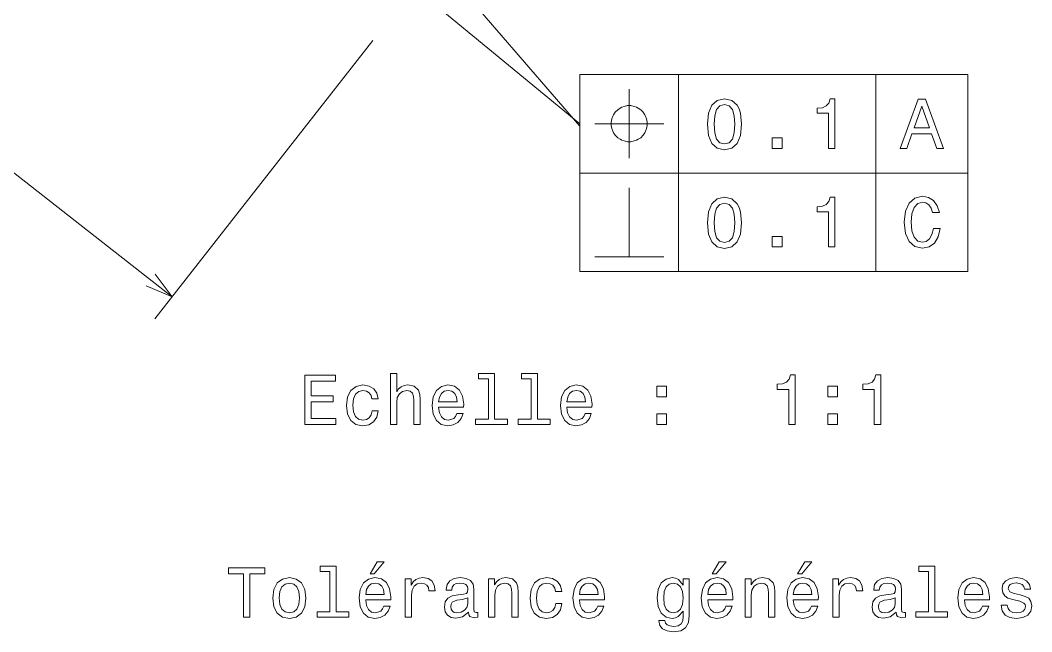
# Model space of a CAD drawing. Extents: x 0 to 420, y 0 to 297.
# Drawn here: x 205.4 to 277.2, y 70.4 to 113.9 of the extents above; entities that cross this region are included whole.
import ezdxf

# ---------------------------------------------------------------- set-up
doc = ezdxf.new("R2010")
doc.units = 0

msp = doc.modelspace()

# ---------------------------------------------------------------- linework, layer by layer
at = {"color": 7, "lineweight": 13, "ltscale": 0.388715}
msp.add_line((234.997208, 118.122391), (245.149948, 106.346092), dxfattribs=at)
at = {"color": 7, "lineweight": 13}
for p, q in [((230.440628, 112.435181), (214.960892, 92.665291)), ((216.193893, 94.240005), (194.845505, 110.955688)), ((245.149948, 110.026756), (272.694031, 110.026756)), ((245.149948, 103.026756), (272.694031, 103.026756)), ((245.149948, 96.026756), (272.694031, 96.026756))]:
    msp.add_line(p, q, dxfattribs=at)
at = {"color": 7, "lineweight": 13, "ltscale": 0.175}
for p, q in [((245.149948, 110.026756), (245.149948, 103.026756)), ((252.149948, 110.026756), (252.149948, 103.026756)), ((266.15802, 110.026756), (266.15802, 103.026756)), ((272.694031, 110.026756), (272.694031, 103.026756)), ((245.149948, 103.026756), (245.149948, 96.026756)), ((252.149948, 103.026756), (252.149948, 96.026756)), ((266.15802, 103.026756), (266.15802, 96.026756)), ((272.694031, 103.026756), (272.694031, 96.026756))]:
    msp.add_line(p, q, dxfattribs=at)
at = {"color": 7, "lineweight": 13}
for points in [[(206.354095, 138.445526), (245.149948, 106.526756)], [(248.649948, 104.076759), (248.649948, 106.526756), (248.649948, 108.976753)], [(246.199951, 106.526756), (248.649948, 106.526756), (251.099945, 106.526756)], [(248.649948, 97.076759), (248.649948, 99.526756), (248.649948, 101.976753)], [(246.199951, 97.076759), (248.649948, 97.076759), (251.099945, 97.076759)], [(214.353714, 95.023422), (216.193893, 94.240005), (214.991959, 95.838554)]]:
    msp.add_lwpolyline(points, dxfattribs=at)
for points in [[(249.933289, 106.526756), (249.933289, 106.643425), (249.874954, 106.876755), (249.81662, 107.051758), (249.758286, 107.168427), (249.641617, 107.343422), (249.466614, 107.518425), (249.291611, 107.635086), (249.174942, 107.69342), (248.999954, 107.751755), (248.766617, 107.810089), (248.649948, 107.810089), (248.533279, 107.810089), (248.299942, 107.751755), (248.124954, 107.69342), (248.008286, 107.635086), (247.833282, 107.518425), (247.658279, 107.343422), (247.541611, 107.168427), (247.483276, 107.051758), (247.424942, 106.876755), (247.366608, 106.643425), (247.366608, 106.526756), (247.366608, 106.410088), (247.424942, 106.176758), (247.483276, 106.001755), (247.541611, 105.885086), (247.658279, 105.710091), (247.833282, 105.535088), (248.008286, 105.418427), (248.124954, 105.360092), (248.299942, 105.301758), (248.533279, 105.243423), (248.649948, 105.243423), (248.766617, 105.243423), (248.999954, 105.301758), (249.174942, 105.360092), (249.291611, 105.418427), (249.466614, 105.535088), (249.641617, 105.710091), (249.758286, 105.885086), (249.81662, 106.001755), (249.874954, 106.176758), (249.933289, 106.410088)], [(225.608887, 85.17012), (227.827896, 85.17012), (227.827896, 85.59375), (226.072861, 85.59375), (226.072861, 86.778908), (227.636261, 86.778908), (227.636261, 87.197495), (226.072861, 87.197495), (226.072861, 88.24649), (227.787552, 88.24649), (227.787552, 88.67012), (225.608887, 88.67012)], [(231.69606, 85.17012), (232.139862, 85.17012), (232.139862, 86.733521), (232.185257, 87.091591), (232.331497, 87.353836), (232.558456, 87.515221), (232.861038, 87.575737), (233.103119, 87.525307), (233.25441, 87.389137), (233.330063, 87.162193), (233.355286, 86.859604), (233.355286, 85.17012), (233.799088, 85.17012), (233.799088, 86.950378), (233.778915, 87.308449), (233.688126, 87.605995), (233.390579, 87.878334), (232.926605, 87.974152), (232.674438, 87.93885), (232.457581, 87.843033), (232.276031, 87.691734), (232.139862, 87.484962), (232.139862, 88.791161), (231.69606, 88.791161)], [(238.650665, 88.417961), (238.650665, 85.54332), (237.737839, 85.54332), (237.737839, 85.17012), (240.002258, 85.17012), (240.002258, 85.54332), (239.094467, 85.54332), (239.094467, 88.791161), (237.954697, 88.791161), (237.954697, 88.417961)], [(241.686691, 88.417961), (241.686691, 85.54332), (240.773865, 85.54332), (240.773865, 85.17012), (243.038269, 85.17012), (243.038284, 85.54332), (242.130493, 85.54332), (242.130493, 88.791161), (240.990723, 88.791161), (240.990723, 88.417961)], [(259.97345, 85.17012), (260.432373, 85.17012), (260.432373, 88.695335), (260.089417, 88.695335), (259.998657, 88.387695), (259.817108, 88.180923), (259.539703, 88.059891), (259.156433, 88.019539), (259.156433, 87.661476), (259.97345, 87.661476)], [(266.045471, 85.17012), (266.504395, 85.17012), (266.504425, 88.695335), (266.161469, 88.695335), (266.070709, 88.387695), (265.88913, 88.180923), (265.611755, 88.059891), (265.228485, 88.019539), (265.228485, 87.661476), (266.045471, 87.661476)], [(230.384811, 86.980637), (230.823578, 86.980637), (230.732803, 87.384094), (230.515945, 87.70182), (230.17804, 87.898506), (229.739288, 87.974152), (229.255142, 87.873291), (228.886978, 87.590866), (228.654999, 87.131935), (228.574295, 86.516663), (228.649948, 85.906433), (228.876892, 85.452538), (229.234955, 85.17012), (229.724152, 85.074295), (230.157867, 85.149948), (230.495773, 85.361763), (230.727753, 85.694618), (230.828629, 86.13842), (230.404999, 86.13842), (230.329346, 85.856003), (230.188126, 85.64418), (229.986404, 85.513062), (229.739288, 85.472717), (229.431656, 85.538277), (229.209747, 85.740005), (229.073578, 86.067818), (229.028183, 86.531792), (229.073578, 86.98568), (229.214783, 87.313492), (229.441742, 87.515221), (229.739288, 87.585823), (230.001526, 87.540436), (230.198227, 87.424446), (230.329346, 87.232803)], [(235.120407, 86.395622), (236.89563, 86.395622), (236.900665, 86.602394), (236.819977, 87.182365), (236.598068, 87.616089), (236.245056, 87.878334), (235.776031, 87.974152), (235.317093, 87.873291), (234.964066, 87.590866), (234.737122, 87.131935), (234.656433, 86.526749), (234.732086, 85.906433), (234.95903, 85.452538), (235.307007, 85.17012), (235.760895, 85.074295), (236.154266, 85.139862), (236.477036, 85.311333), (236.714066, 85.583664), (236.850235, 85.946777), (236.411484, 85.946777), (236.320694, 85.745049), (236.189575, 85.59375), (235.816376, 85.47271), (235.528915, 85.528191), (235.312057, 85.704704), (235.170837, 85.992165), (235.120407, 86.380493)], [(244.228485, 86.395622), (246.003693, 86.395622), (246.008743, 86.602394), (245.928055, 87.182365), (245.706146, 87.616081), (245.353119, 87.878334), (244.884094, 87.974152), (244.425171, 87.873291), (244.072144, 87.590866), (243.8452, 87.131935), (243.764496, 86.526749), (243.840149, 85.906433), (244.067093, 85.452538), (244.415085, 85.17012), (244.868973, 85.074295), (245.262344, 85.139862), (245.585114, 85.311333), (245.822144, 85.583664), (245.958313, 85.946777), (245.519547, 85.946777), (245.428772, 85.745049), (245.297638, 85.59375), (244.924438, 85.47271), (244.636978, 85.528191), (244.42012, 85.704704), (244.278915, 85.992165), (244.228485, 86.380493)], [(250.60817, 87.126892), (251.304123, 87.126892), (251.304123, 87.878334), (250.60817, 87.878334)], [(262.752258, 87.126892), (263.448212, 87.126892), (263.448212, 87.878334), (262.752258, 87.878334)], [(235.120407, 86.768822), (235.175888, 87.116806), (235.312057, 87.374008), (235.518829, 87.53035), (235.791153, 87.585823), (236.058456, 87.53035), (236.265228, 87.374008), (236.391296, 87.116806), (236.436691, 86.768822)], [(244.228485, 86.768822), (244.283951, 87.116806), (244.42012, 87.374008), (244.626892, 87.53035), (244.899231, 87.585823), (245.166519, 87.53035), (245.373291, 87.374008), (245.499374, 87.116806), (245.544769, 86.768822)], [(250.608154, 85.17012), (251.304123, 85.17012), (251.304123, 85.921562), (250.60817, 85.921562)], [(262.752258, 85.17012), (263.448212, 85.17012), (263.448212, 85.921562), (262.752258, 85.921562)], [(230.247818, 74.567902), (230.54538, 74.567902), (231.246384, 75.425247), (230.752151, 75.425247)], [(254.536011, 74.567902), (254.833557, 74.567902), (255.534561, 75.425247), (255.040329, 75.425247)], [(260.608063, 74.567902), (260.905609, 74.567902), (261.606598, 75.425247), (261.112366, 75.425247)], [(221.255753, 71.491531), (221.719727, 71.491531), (221.719727, 74.567902), (222.778809, 74.567902), (222.778809, 74.991531), (220.191635, 74.991531), (220.191635, 74.567902), (221.255753, 74.567902)], [(227.398407, 74.739372), (227.398407, 71.864731), (226.48558, 71.864731), (226.48558, 71.491531), (228.749985, 71.491531), (228.749985, 71.864731), (227.842209, 71.864731), (227.842209, 75.112572), (226.702438, 75.112572), (226.702438, 74.739372)], [(269.90271, 74.739372), (269.90271, 71.864731), (268.989899, 71.864731), (268.989899, 71.491531), (271.254303, 71.491531), (271.254303, 71.864731), (270.346527, 71.864731), (270.346527, 75.112572), (269.206757, 75.112572), (269.206757, 74.739372)], [(223.348694, 72.843117), (223.429382, 72.227844), (223.661377, 71.773949), (224.029526, 71.491531), (224.523758, 71.395714), (225.012955, 71.491531), (225.381104, 71.768906), (225.613098, 72.222801), (225.698837, 72.843117), (225.613098, 73.458389), (225.381104, 73.91732), (225.012955, 74.194702), (224.523758, 74.295563), (224.029526, 74.194702), (223.661377, 73.912277), (223.429382, 73.458389)], [(229.940186, 72.717033), (231.715408, 72.717033), (231.720444, 72.923805), (231.639755, 73.503777), (231.417847, 73.9375), (231.064835, 74.199745), (230.59581, 74.295563), (230.136871, 74.194702), (229.783844, 73.912277), (229.5569, 73.453346), (229.476212, 72.84816), (229.551865, 72.227844), (229.778809, 71.773949), (230.126785, 71.491531), (230.580673, 71.395714), (230.974045, 71.461273), (231.296814, 71.632744), (231.533844, 71.905075), (231.670013, 72.268188), (231.231262, 72.268188), (231.140472, 72.06646), (231.009354, 71.915161), (230.636154, 71.794128), (230.348694, 71.849602), (230.131836, 72.026115), (229.990616, 72.313576), (229.940186, 72.701904)], [(232.754303, 71.491531), (233.19812, 71.491531), (233.19812, 73.039803), (233.2435, 73.413002), (233.379669, 73.68029), (233.601578, 73.841675), (233.899124, 73.897148), (234.121017, 73.861847), (234.287445, 73.760986), (234.388321, 73.589516), (234.423615, 73.357529), (234.872467, 73.357529), (234.811951, 73.766029), (234.645523, 74.058533), (234.368149, 74.235046), (233.989899, 74.295563), (233.732697, 74.255219), (233.510788, 74.154358), (233.314102, 73.982887), (233.157761, 73.7509), (233.157761, 74.199745), (232.754303, 74.199745)], [(237.232697, 71.844559), (237.232697, 71.82943), (237.257904, 71.657959), (237.333557, 71.536919), (237.651276, 71.441101), (237.898407, 71.481445), (237.898407, 71.824387), (237.792496, 71.809258), (237.651276, 71.874817), (237.626068, 72.076546), (237.626068, 73.478561), (237.565552, 73.836632), (237.389038, 74.088791), (237.08139, 74.240089), (236.647675, 74.295563), (236.224045, 74.235046), (235.911377, 74.063576), (235.714691, 73.796288), (235.649124, 73.44326), (235.649124, 73.413002), (236.047531, 73.413002), (236.08284, 73.624817), (236.193787, 73.776115), (236.375351, 73.86689), (236.632553, 73.902191), (236.879669, 73.876976), (237.056183, 73.801331), (237.162094, 73.670204), (237.197388, 73.488647), (237.177216, 73.276833), (237.096527, 73.170929), (236.894806, 73.120491), (236.516556, 73.080147), (236.08284, 72.989372), (235.775208, 72.827988), (235.593643, 72.575829), (235.538177, 72.202629), (235.588608, 71.869774), (235.744949, 71.622658), (235.997101, 71.466316), (236.345093, 71.410843), (236.814102, 71.516747)], [(238.659927, 71.491531), (239.103729, 71.491531), (239.103729, 73.054932), (239.149124, 73.413002), (239.29538, 73.675247), (239.522324, 73.836632), (239.824921, 73.897148), (240.066986, 73.846718), (240.218292, 73.710548), (240.29393, 73.483604), (240.319153, 73.181015), (240.319153, 71.491531), (240.762955, 71.491531), (240.762955, 73.27179), (240.742783, 73.62986), (240.652008, 73.927414), (240.354462, 74.199745), (239.890472, 74.295563), (239.63327, 74.260262), (239.416412, 74.164444), (239.229813, 74.003059), (239.083557, 73.786201), (239.083557, 74.199745), (238.659927, 74.199745)], [(243.420731, 73.302048), (243.859497, 73.302048), (243.768723, 73.705505), (243.551865, 74.023232), (243.213959, 74.219917), (242.775208, 74.295563), (242.291046, 74.194702), (241.922897, 73.912277), (241.690918, 73.453346), (241.610214, 72.838074), (241.685867, 72.227844), (241.912811, 71.773949), (242.270874, 71.491531), (242.760071, 71.395714), (243.193787, 71.471359), (243.531693, 71.683174), (243.763672, 72.016029), (243.864532, 72.459831), (243.440918, 72.459831), (243.365265, 72.177414), (243.224045, 71.965591), (243.022324, 71.834473), (242.775208, 71.794128), (242.46756, 71.859688), (242.245667, 72.061417), (242.109497, 72.389229), (242.064102, 72.853203), (242.109497, 73.307091), (242.250702, 73.634903), (242.477661, 73.836632), (242.775208, 73.907234), (243.037445, 73.861847), (243.234131, 73.745857), (243.365265, 73.554214)], [(245.1203, 72.717033), (246.895523, 72.717033), (246.900558, 72.923805), (246.81987, 73.503777), (246.597961, 73.9375), (246.244949, 74.199745), (245.775925, 74.295563), (245.316986, 74.194702), (244.963959, 73.912277), (244.737015, 73.453346), (244.656326, 72.84816), (244.731979, 72.227844), (244.958923, 71.773949), (245.3069, 71.491531), (245.760788, 71.395714), (246.15416, 71.461273), (246.476929, 71.632744), (246.713959, 71.905075), (246.850128, 72.268188), (246.411377, 72.268188), (246.320587, 72.06646), (246.189468, 71.915161), (245.816269, 71.794128), (245.528809, 71.849602), (245.311951, 72.026115), (245.170731, 72.313576), (245.1203, 72.701904)], [(252.912094, 71.612572), (252.912094, 74.199745), (252.488464, 74.199745), (252.488464, 73.760986), (252.140472, 74.159401), (251.928665, 74.260262), (251.69162, 74.295563), (251.262955, 74.194702), (250.930099, 73.912277), (250.713242, 73.458389), (250.637589, 72.84816), (250.713242, 72.232887), (250.930099, 71.778992), (251.262955, 71.491531), (251.69162, 71.395714), (251.933701, 71.431015), (252.135437, 71.52179), (252.488464, 71.905075), (252.488464, 71.52179), (252.44812, 71.2192), (252.337158, 71.002335), (252.125336, 70.876259), (251.807617, 70.830872), (251.530243, 70.86113), (251.333557, 70.936775), (251.21756, 71.067902), (251.182266, 71.244415), (250.753586, 71.244415), (250.753586, 71.224243), (250.819153, 70.901474), (251.020874, 70.659401), (251.343643, 70.503059), (251.78241, 70.447586), (252.3069, 70.523232), (252.654877, 70.735046), (252.851563, 71.103203)], [(254.228363, 72.717033), (256.003601, 72.717033), (256.008636, 72.923805), (255.927933, 73.503777), (255.706039, 73.9375), (255.353012, 74.199745), (254.883987, 74.295563), (254.425049, 74.194702), (254.072021, 73.912277), (253.845093, 73.453346), (253.764389, 72.84816), (253.840042, 72.227844), (254.066986, 71.773949), (254.414978, 71.491531), (254.868866, 71.395714), (255.262238, 71.461273), (255.584991, 71.632744), (255.822021, 71.905075), (255.958191, 72.268188), (255.51944, 72.268188), (255.42865, 72.06646), (255.297531, 71.915161), (254.924332, 71.794128), (254.636871, 71.849602), (254.420013, 72.026115), (254.278809, 72.313576), (254.228363, 72.701904)], [(256.876068, 71.491531), (257.319855, 71.491531), (257.319855, 73.054932), (257.365265, 73.413002), (257.511505, 73.675247), (257.738464, 73.836632), (258.041046, 73.897148), (258.283112, 73.846718), (258.434418, 73.710548), (258.510071, 73.483604), (258.535278, 73.181015), (258.535278, 71.491531), (258.979095, 71.491531), (258.979095, 73.27179), (258.958923, 73.62986), (258.868134, 73.927414), (258.570587, 74.199745), (258.106628, 74.295563), (257.849396, 74.260262), (257.632538, 74.164444), (257.445953, 74.003059), (257.299683, 73.786201), (257.299683, 74.199745), (256.876068, 74.199745)], [(260.300415, 72.717033), (262.075623, 72.717033), (262.080688, 72.923805), (261.999969, 73.503777), (261.778076, 73.9375), (261.425049, 74.199745), (260.956024, 74.295563), (260.497101, 74.194702), (260.144073, 73.912277), (259.917114, 73.453346), (259.836426, 72.84816), (259.912079, 72.227844), (260.139038, 71.773949), (260.487, 71.491531), (260.940918, 71.395714), (261.33429, 71.461273), (261.657043, 71.632744), (261.894073, 71.905075), (262.030243, 72.268188), (261.591492, 72.268188), (261.500702, 72.06646), (261.369568, 71.915161), (260.996368, 71.794128), (260.708923, 71.849602), (260.492065, 72.026115), (260.35083, 72.313576), (260.300415, 72.701904)], [(263.114532, 71.491531), (263.55835, 71.491531), (263.55835, 73.039803), (263.603729, 73.413002), (263.739899, 73.68029), (263.961792, 73.841675), (264.259338, 73.897148), (264.481262, 73.861847), (264.647675, 73.760986), (264.748535, 73.589516), (264.783844, 73.357529), (265.232697, 73.357529), (265.17218, 73.766029), (265.005737, 74.058533), (264.728363, 74.235046), (264.350128, 74.295563), (264.092926, 74.255219), (263.871033, 74.154358), (263.674316, 73.982887), (263.518005, 73.7509), (263.518005, 74.199745), (263.114532, 74.199745)], [(267.592926, 71.844559), (267.592926, 71.82943), (267.618134, 71.657959), (267.693787, 71.536919), (268.011505, 71.441101), (268.258636, 71.481445), (268.258636, 71.824387), (268.15271, 71.809258), (268.011505, 71.874817), (267.986298, 72.076546), (267.986298, 73.478561), (267.925781, 73.836632), (267.749268, 74.088791), (267.44162, 74.240089), (267.007904, 74.295563), (266.58429, 74.235046), (266.271606, 74.063576), (266.074921, 73.796288), (266.009338, 73.44326), (266.009338, 73.413002), (266.407776, 73.413002), (266.443054, 73.624817), (266.554016, 73.776115), (266.735565, 73.86689), (266.992767, 73.902191), (267.239899, 73.876976), (267.416412, 73.801331), (267.522308, 73.670204), (267.557617, 73.488647), (267.537445, 73.276833), (267.456757, 73.170929), (267.255035, 73.120491), (266.87677, 73.080147), (266.443054, 72.989372), (266.135437, 72.827988), (265.953857, 72.575829), (265.898407, 72.202629), (265.948822, 71.869774), (266.105164, 71.622658), (266.35733, 71.466316), (266.705322, 71.410843), (267.174316, 71.516747)], [(272.444519, 72.717033), (274.219727, 72.717033), (274.224762, 72.923805), (274.144073, 73.503777), (273.92218, 73.9375), (273.569153, 74.199745), (273.100128, 74.295563), (272.641174, 74.194702), (272.288147, 73.912277), (272.061218, 73.453346), (271.98053, 72.84816), (272.056183, 72.227844), (272.283112, 71.773949), (272.631104, 71.491531), (273.084991, 71.395714), (273.478363, 71.461273), (273.801147, 71.632744), (274.038147, 71.905075), (274.174316, 72.268188), (273.735565, 72.268188), (273.644775, 72.06646), (273.513672, 71.915161), (273.140472, 71.794128), (272.852997, 71.849602), (272.636139, 72.026115), (272.494934, 72.313576), (272.444519, 72.701904)], [(276.418579, 73.070061), (275.989899, 73.170929), (275.67218, 73.286919), (275.566254, 73.523949), (275.596527, 73.690376), (275.702423, 73.811417), (275.873901, 73.887062), (276.121002, 73.91732), (276.358032, 73.887062), (276.544647, 73.796288), (276.66568, 73.660118), (276.716125, 73.478561), (277.149841, 73.478561), (277.149841, 73.488647), (277.074188, 73.81646), (276.867401, 74.073662), (276.544647, 74.235046), (276.121002, 74.295563), (275.692352, 74.235046), (275.379669, 74.068619), (275.182983, 73.821503), (275.122467, 73.50882), (275.167847, 73.20623), (275.309052, 72.994415), (275.541046, 72.843117), (275.878937, 72.737206), (276.373169, 72.616173), (276.675781, 72.490089), (276.75647, 72.389229), (276.786713, 72.23793), (276.741333, 72.051331), (276.6203, 71.910118), (276.423615, 71.819344), (276.161377, 71.789085), (275.883972, 71.819344), (275.682251, 71.925247), (275.546082, 72.096718), (275.490601, 72.333748), (275.061951, 72.333748), (275.132538, 71.93029), (275.339325, 71.637787), (275.667114, 71.461273), (276.121002, 71.395714), (276.595093, 71.461273), (276.943054, 71.637787), (277.154877, 71.920204), (277.23053, 72.288361), (277.175049, 72.606087), (277.018707, 72.822945), (276.761505, 72.964157)], [(223.802582, 72.84816), (223.847961, 73.302048), (223.989182, 73.62986), (224.216125, 73.831589), (224.523758, 73.902191), (224.826355, 73.831589), (225.053299, 73.634903), (225.194504, 73.302048), (225.244949, 72.84816), (225.194504, 72.389229), (225.053299, 72.056374), (224.826355, 71.854645), (224.523758, 71.789085), (224.216125, 71.854645), (223.989182, 72.056374), (223.847961, 72.389229)], [(229.940186, 73.090233), (229.995667, 73.438217), (230.131836, 73.695419), (230.338608, 73.851761), (230.610931, 73.907234), (230.878235, 73.851761), (231.085007, 73.695419), (231.211075, 73.438217), (231.25647, 73.090233)], [(245.1203, 73.090233), (245.175781, 73.438217), (245.311951, 73.695419), (245.518723, 73.851761), (245.791046, 73.907234), (246.05835, 73.851761), (246.265121, 73.695419), (246.391205, 73.438217), (246.436584, 73.090233)], [(251.096527, 72.84816), (251.141922, 73.297005), (251.278076, 73.62986), (251.489899, 73.826546), (251.772324, 73.897148), (252.06987, 73.826546), (252.291779, 73.62986), (252.427948, 73.297005), (252.478363, 72.84816), (252.427948, 72.389229), (252.291779, 72.061417), (252.06987, 71.859688), (251.772324, 71.794128), (251.489899, 71.859688), (251.278076, 72.061417), (251.141922, 72.394272)], [(254.228363, 73.090233), (254.283844, 73.438217), (254.420013, 73.695419), (254.626785, 73.851761), (254.899124, 73.907234), (255.166412, 73.851761), (255.373184, 73.695419), (255.499268, 73.438217), (255.544647, 73.090233)], [(260.300415, 73.090233), (260.355896, 73.438217), (260.492065, 73.695419), (260.698822, 73.851761), (260.971161, 73.907234), (261.238464, 73.851761), (261.445221, 73.695419), (261.57132, 73.438217), (261.616699, 73.090233)], [(272.444519, 73.090233), (272.499969, 73.438217), (272.636139, 73.695419), (272.842926, 73.851761), (273.115265, 73.907234), (273.382538, 73.851761), (273.589325, 73.695419), (273.715393, 73.438217), (273.760773, 73.090233)], [(237.182266, 72.439659), (237.12175, 72.177414), (236.960358, 71.975677), (236.718292, 71.844559), (236.420731, 71.799171), (236.229095, 71.824387), (236.092926, 71.905075), (236.007187, 72.046288), (235.981979, 72.242973), (236.002151, 72.419487), (236.08284, 72.545563), (236.405609, 72.686775), (236.814102, 72.747292), (237.182266, 72.868332)], [(267.54248, 72.439659), (267.481964, 72.177414), (267.320587, 71.975677), (267.078522, 71.844559), (266.780945, 71.799171), (266.589325, 71.824387), (266.453156, 71.905075), (266.367432, 72.046288), (266.342194, 72.242973), (266.362366, 72.419487), (266.443054, 72.545563), (266.765839, 72.686775), (267.174316, 72.747292), (267.54248, 72.868332)]]:
    msp.add_lwpolyline(points, close=True, dxfattribs=at)
at = {"color": 7, "lineweight": 5}
for points in [[(254.202545, 106.486412), (254.278183, 105.694626), (254.515228, 105.129784), (254.893463, 104.786842), (255.417953, 104.675888), (255.937408, 104.786842), (256.315643, 105.129784), (256.547638, 105.694626), (256.628326, 106.486412), (256.547638, 107.273155), (256.451813, 107.585831), (256.315643, 107.84304), (255.937408, 108.185982), (255.417953, 108.301971), (254.893463, 108.185982), (254.515228, 107.837997), (254.278183, 107.273155)], [(254.686691, 106.486412), (254.727036, 107.096642), (254.853119, 107.5354), (255.080063, 107.792603), (255.417953, 107.883385), (255.750809, 107.792603), (255.977753, 107.5354), (256.103851, 107.096642), (256.144196, 106.486412), (256.103851, 105.87114), (255.977753, 105.432373), (255.750809, 105.175171), (255.417953, 105.089439), (255.080063, 105.175171), (254.853119, 105.432373), (254.727036, 105.87114)], [(262.799225, 104.776756), (263.258148, 104.776756), (263.258148, 108.301971), (262.915222, 108.301971), (262.824432, 107.994339), (262.642883, 107.78756), (262.365509, 107.666527), (261.982239, 107.626183), (261.982239, 107.268112), (262.799225, 107.268112)], [(267.892883, 104.776749), (268.356873, 104.776749), (268.725037, 105.805565), (270.122009, 105.805565), (270.490143, 104.776749), (270.964203, 104.776749), (269.683228, 108.281792), (269.168823, 108.281792)], [(268.886414, 106.234238), (269.426025, 107.777466), (269.965668, 106.234238)], [(258.806, 104.776756), (259.501953, 104.776756), (259.501953, 105.528198), (258.806, 105.528198)], [(254.202545, 99.486412), (254.278183, 98.694626), (254.515228, 98.129784), (254.893463, 97.786842), (255.417953, 97.675888), (255.937408, 97.786842), (256.315643, 98.129784), (256.547638, 98.694626), (256.628326, 99.486412), (256.547638, 100.273155), (256.451813, 100.585831), (256.315643, 100.84304), (255.937408, 101.185982), (255.417953, 101.301971), (254.893463, 101.185982), (254.515228, 100.837997), (254.278183, 100.273155)], [(262.799225, 97.776756), (263.258148, 97.776756), (263.258148, 101.301971), (262.915222, 101.301971), (262.824432, 100.994339), (262.642883, 100.78756), (262.365509, 100.666527), (261.982239, 100.626183), (261.982239, 100.268112), (262.799225, 100.268112)], [(270.243042, 99.077904), (270.142181, 98.654274), (269.975739, 98.351677), (269.743744, 98.165077), (269.471436, 98.104561), (269.143616, 98.195335), (268.886414, 98.467674), (268.714935, 98.911476), (268.659454, 99.526749), (268.714935, 100.136978), (268.881378, 100.585823), (269.13858, 100.858162), (269.471436, 100.953979), (269.713501, 100.903549), (269.920258, 100.762337), (270.081665, 100.535393), (270.192596, 100.222717), (270.671722, 100.222717), (270.520416, 100.70182), (270.258179, 101.064934), (269.900085, 101.291878), (269.471436, 101.372566), (268.936829, 101.24649), (268.528351, 100.893463), (268.266083, 100.313492), (268.175323, 99.526749), (268.266083, 98.740005), (268.528351, 98.160034), (268.936829, 97.801964), (269.471436, 97.680923), (269.94043, 97.776749), (270.318695, 98.044037), (270.585968, 98.482803), (270.727173, 99.077904)], [(254.686691, 99.486412), (254.727036, 100.096642), (254.853119, 100.5354), (255.080063, 100.792603), (255.417953, 100.883385), (255.750809, 100.792603), (255.977753, 100.5354), (256.103851, 100.096642), (256.144196, 99.486412), (256.103851, 98.87114), (255.977753, 98.432373), (255.750809, 98.175171), (255.417953, 98.089439), (255.080063, 98.175171), (254.853119, 98.432373), (254.727036, 98.87114)], [(258.806, 97.776756), (259.501953, 97.776756), (259.501953, 98.528198), (258.806, 98.528198)]]:
    msp.add_lwpolyline(points, close=True, dxfattribs=at)

doc.saveas('drawing.dxf')
